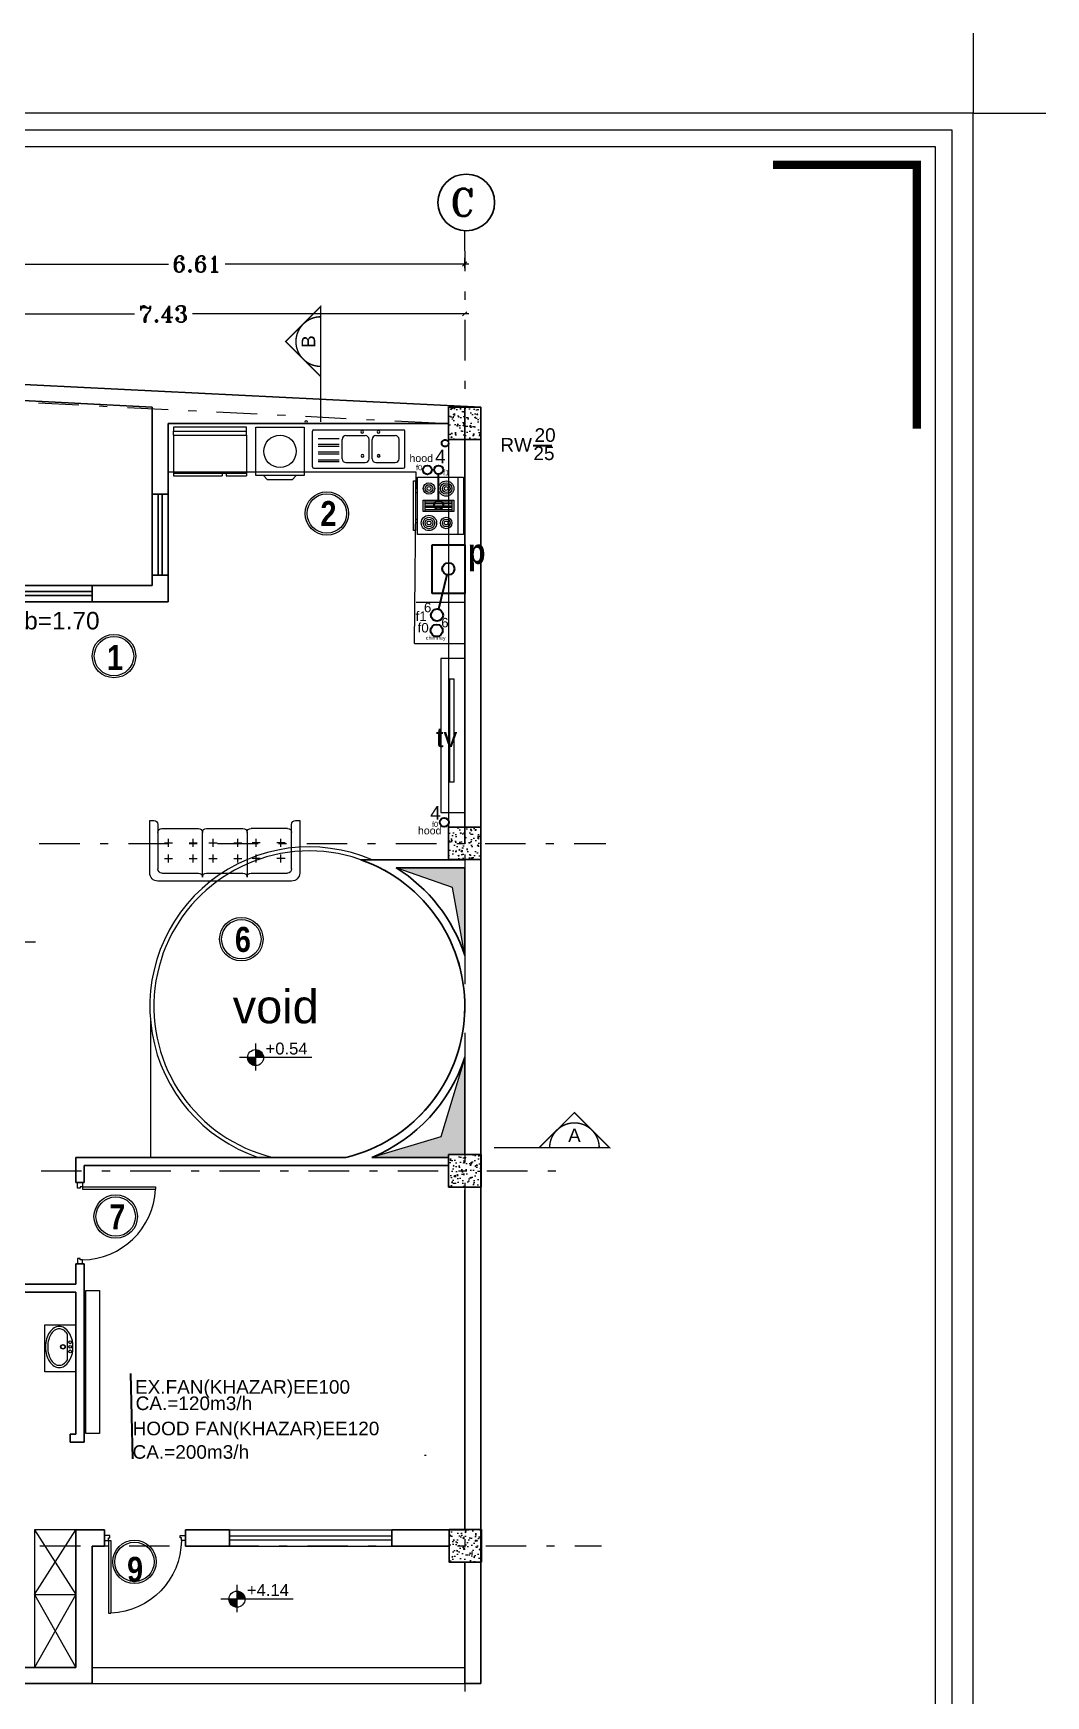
# Model space of a CAD drawing. Header units: inches. Extents: x 0 to 535, y -174 to 989.
# Drawn here: x 214.83 to 227.32, y -103.05 to -82.53 of the extents above; entities that cross this region are included whole.
import ezdxf
from ezdxf.enums import TextEntityAlignment as Align

# ---------------------------------------------------------------- set-up
doc = ezdxf.new("R2010")
doc.units = ezdxf.units.IN
doc.header["$MEASUREMENT"] = 0
doc.linetypes.add('DASHDOT', pattern=[1, 0.5, -0.25, 0, -0.25])
doc.linetypes.add('DASHDOT2', pattern=[0.5, 0.25, -0.125, 0, -0.125])
for name, color, linetype, lineweight in [('1', 1, 'Continuous', 9), ('AB', 1, 'DASHDOT2', 30), ('ax', 8, 'Continuous', 5), ('beton sabok', 9, 'Continuous', 5), ('dimension', 21, 'Continuous', 9), ('door', 1, 'Continuous', 5), ('font', 253, 'Continuous', 9), ('FUR', 252, 'Continuous', 5), ('Furniture', 175, 'Continuous', 5), ('HEATING', 1, 'Continuous', 30), ('kadr02$0$AEOCLG', 4, 'Continuous', 9), ('Kitchen', 7, 'Continuous', 5), ('w.c', 7, 'Continuous', 5), ('wall', 51, 'Continuous', 25), ('window', 152, 'Continuous', 5)]:
    doc.layers.add(name, color=color, linetype=linetype, lineweight=lineweight)
doc.layers.add('nazok kari', color=43, linetype='Continuous')
doc.layers.add('Section', color=3, linetype='Continuous')
doc.styles.add('amir text b', font='swisscbo.ttf')
doc.styles.add('arial', font='arial.ttf')
doc.styles.add('ROMANT', font='romant')
doc.styles.get("Standard").update_dxf_attribs({"font": 'arial.ttf'})
doc.dimstyles.new('STANDARD$0', dxfattribs={"dimtxt": 0.2, "dimasz": 0.05, "dimexe": 0.05, "dimexo": 0.05, "dimgap": 0.05, "dimtad": 0, "dimzin": 0, "dimdsep": 46, "dimtxsty": 'ROMANT', "dimblk": 'OBLIQUE', "dimcen": 0, "dimdle": 0.05, "dimclrd": 256, "dimclre": 256, "dimclrt": 256, "dimadec": 0, "dimazin": 0, "dimtfac": 1, "dimtix": 1, "dimtofl": 0, "dimtmove": 1, "dimatfit": 3, "dimldrblk": 'OBLIQUE', "dimfxl": 1, "dimtolj": 1, "dimtzin": 0, "dimlwd": -1, "dimlwe": -1, "dimarcsym": 1})

# ---------------------------------------------------------------- blocks, each defined once
blk = doc.blocks.new('sofa25')
at = {"layer": 'Furniture'}
for p, q in [((0.825, 0.65), (-0.825, 0.65)), ((-0.925, 0.55), (-0.925, -0.1)), ((-0.825, -0.05), (-0.825, 0.5)), ((-0.775, 0.55), (-0.325, 0.55)), ((-0.694, 0.421), (-0.694, 0.322)), ((-0.389, 0.421), (-0.389, 0.322)), ((-0.275, 0.6), (-0.275, 0.05)), ((-0.225, 0.55), (0.225, 0.55)), ((-0.144, 0.421), (-0.144, 0.322)), ((0.161, 0.421), (0.161, 0.322)), ((0.275, 0.05), (0.275, 0.6)), ((0.325, 0.55), (0.775, 0.55)), ((0.389, 0.421), (0.389, 0.322)), ((0.694, 0.421), (0.694, 0.322)), ((0.825, 0.5), (0.825, -0.05)), ((0.925, -0.1), (0.925, 0.55)), ((-0.744, 0.372), (-0.644, 0.372)), ((-0.694, 0.226), (-0.694, 0.127)), ((-0.438, 0.372), (-0.339, 0.372)), ((-0.389, 0.226), (-0.389, 0.127)), ((-0.194, 0.372), (-0.094, 0.372)), ((-0.144, 0.226), (-0.144, 0.127)), ((0.112, 0.372), (0.211, 0.372)), ((0.161, 0.226), (0.161, 0.127)), ((0.438, 0.372), (0.339, 0.372)), ((0.389, 0.226), (0.389, 0.127)), ((0.744, 0.372), (0.644, 0.372)), ((0.694, 0.226), (0.694, 0.127)), ((-0.775, 0), (-0.325, 0)), ((-0.744, 0.176), (-0.644, 0.176)), ((-0.438, 0.176), (-0.339, 0.176)), ((-0.225, 0), (0.225, 0)), ((-0.194, 0.176), (-0.094, 0.176)), ((0.112, 0.176), (0.211, 0.176)), ((0.775, 0), (0.325, 0)), ((0.438, 0.176), (0.339, 0.176)), ((0.744, 0.176), (0.644, 0.176)), ((-0.925, -0.1), (-0.875, -0.1)), ((0.875, -0.1), (0.925, -0.1))]:
    blk.add_line(p, q, dxfattribs=at)
for centre, radius, start, end in [((-0.825, 0.55), 0.1, 90, 180), ((0.825, 0.55), 0.1, 0, 90), ((-0.775, 0.5), 0.05, 90, 180), ((-0.325, 0.6), 0.05, 270, 0), ((-0.225, 0.6), 0.05, 180, 270), ((0.225, 0.6), 0.05, 270, 0), ((0.325, 0.6), 0.05, 180, 270), ((0.775, 0.5), 0.05, 0, 90), ((-0.775, 0.05), 0.05, 180, 270), ((-0.325, 0.05), 0.05, 270, 0), ((-0.225, 0.05), 0.05, 180, 270), ((0.225, 0.05), 0.05, 270, 0), ((0.325, 0.05), 0.05, 180, 270), ((0.775, 0.05), 0.05, 270, 0), ((-0.875, -0.05), 0.05, 270, 0), ((0.875, -0.05), 0.05, 180, 270)]:
    blk.add_arc(centre, radius, start, end, dxfattribs=at)
blk = doc.blocks.new('ref12')
at = {"layer": 'Kitchen'}
for p, q in [((0, 0), (-0.9, 0)), ((-0.9, 0), (-0.9, -0.05)), ((0, -0.05), (0, 0)), ((-0.9, -0.05), (0, -0.05)), ((-0.9, -0.1), (-0.9, -0.05)), ((-0.9, -0.1), (-0.9, -0.6)), ((-0.9, -0.1), (0, -0.1)), ((0, -0.1), (0, -0.05)), ((0, -0.1), (0, -0.6)), ((-0.9, -0.57), (0, -0.57)), ((-0.9, -0.6), (-0.3, -0.6)), ((-0.3, -0.57), (-0.3, -0.6)), ((-0.25, -0.57), (-0.25, -0.6)), ((-0.25, -0.6), (0, -0.6))]:
    blk.add_line(p, q, dxfattribs=at)
blk = doc.blocks.new('co17')
at = {"layer": 'Kitchen'}
for p, q in [((-0.75, -0.075), (0, -0.075)), ((-0.45, -0.15), (-0.3, -0.15)), ((-0.425, -0.5), (-0.425, -0.15)), ((-0.4, -0.15), (-0.4, -0.5)), ((-0.375, -0.5), (-0.375, -0.15)), ((-0.35, -0.15), (-0.35, -0.5)), ((-0.325, -0.5), (-0.325, -0.15)), ((-0.6, -0.6), (-0.6, -0.625)), ((-0.55, -0.625), (-0.55, -0.6)), ((-0.3, -0.5), (-0.45, -0.5)), ((-0.2, -0.625), (-0.2, -0.6)), ((-0.15, -0.6), (-0.15, -0.625))]:
    blk.add_line(p, q, dxfattribs=at)
for points in [[(-0.75, -0.6), (-0.75, 0), (0, 0), (0, -0.6)], [(-0.45, -0.525), (-0.45, -0.125), (-0.3, -0.125), (-0.3, -0.525)], [(-0.7, -0.65), (-0.7, -0.625), (-0.05, -0.625), (-0.05, -0.65)]]:
    blk.add_lwpolyline(points, close=True, dxfattribs=at)
for centre, radius in [((-0.6, -0.225), 0.1), ((-0.6, -0.225), 0.075), ((-0.6, -0.225), 0.05), ((-0.6, -0.225), 0.025), ((-0.15, -0.225), 0.075), ((-0.15, -0.225), 0.05), ((-0.15, -0.225), 0.025), ((-0.6, -0.45), 0.075), ((-0.6, -0.45), 0.05), ((-0.6, -0.45), 0.025), ((-0.15, -0.45), 0.1), ((-0.15, -0.45), 0.075), ((-0.15, -0.45), 0.05), ((-0.15, -0.45), 0.025)]:
    blk.add_circle(centre, radius, dxfattribs=at)
blk = doc.blocks.new('WD_WIN4')
for p, q in [((-0.5, 0.5), (0.5, 0.5)), ((-0.5, 0.12), (0.5, 0.12)), ((-0.5, -0.12), (0.5, -0.12)), ((-0.5, -0.5), (0.5, -0.5))]:
    blk.add_line(p, q)
blk = doc.blocks.new('DR_D01')
for p, q in [((-0.45, 0.93), (-0.42, 0.93)), ((-0.45, 0.03), (-0.45, 0.93)), ((-0.42, 0.03), (-0.42, 0.93)), ((-0.5, 0.03), (-0.42, 0.03)), ((-0.5, 0.03), (-0.5, -0.03)), ((-0.45, 0.03), (-0.45, 0)), ((-0.45, 0), (-0.435, 0)), ((-0.435, 0), (-0.435, -0.03)), ((0.435, 0), (0.435, -0.03)), ((0.45, 0), (0.435, 0)), ((0.45, 0.03), (0.45, 0)), ((0.5, 0.03), (0.45, 0.03)), ((0.5, -0.03), (0.5, 0.03)), ((-0.435, -0.03), (-0.5, -0.03)), ((0.435, -0.03), (0.5, -0.03))]:
    blk.add_line(p, q)
blk.add_arc((-0.46, 0.021), 0.91, 0.5915, 87.4664)
blk = doc.blocks.new('beton')
at = {"layer": 'beton sabok'}
h = blk.add_hatch(dxfattribs=at)
h.set_pattern_fill('AR-CONC', color=256, scale=0.022857, angle=45)
h.set_pattern_definition([(95, (46.01481, 18.04323), (0.126069028, 0.105784475), [0.017142857, -0.18857143]), (40, (46.01481, 18.04323), (-0.14399821, 0.099147006), [0.013714286, -0.150857143]), (145.451444, (46.02532, 18.05205), (-0.01792918, 0.20493148), [0.014569187, -0.160261054]), (91.1842, (45.98248, 18.07555), (0.1992442, 0.14574029), [0.02571429, -0.28285714]), (141.635635, (45.9991, 18.0877), (-0.00637716, 0.30850552), [0.02185379, -0.24039172]), (36.184164, (45.98248, 18.07555), (-0.00637716, 0.30850552), [0.02057143, -0.22628571]), (66, (46.00673, 18.08364), (0.161547788, 0.03140171), [0.017142857, -0.18857143]), (11, (46.00673, 18.08364), (-0.07787625, 0.156527642), [0.013714286, -0.150857143]), (116.451445, (46.02019, 18.08625), (0.083671537, 0.18792935), [0.014569186, -0.160261054]), (82.5, (46.01481, 18.04323), (-0.0518384424, 0.055769101), [0, -0.149028571, 0, -0.153142857, 0, -0.151428571]), (52.5, (46.01481, 18.04323), (-0.021228101, 0.106265017), [0, -0.087314286, 0, -0.1456, 0, -0.057714286]), (12.5, (45.97877, 18.00719), (0.0899241525, 0.082633317), [0, -0.057142857, 0, -0.178285714, 0, -0.236571429]), (2.5, (45.9626, 17.99103), (0.07807771, 0.110436527), [0, -0.074285714, 0, -0.1184, 0, -0.168])])
h.paths.add_polyline_path([(326.844, 567.847), (327.244, 567.847), (327.244, 568.247), (326.844, 568.247)])
at = {"layer": 'wall'}
blk.add_lwpolyline([(327.244, 568.247), (327.244, 567.847), (326.844, 567.847), (326.844, 568.247)], close=True, dxfattribs=at)
blk = doc.blocks.new('_Oblique')
at = {"color": 0, "linetype": 'ByBlock', "lineweight": -2}
blk.add_line((-0.5, -0.5), (0.5, 0.5), dxfattribs=at)
blk = doc.blocks.new('*D167')
at = {"layer": 'Defpoints', "color": 0, "transparency": 16777216}
for p in [(32.954, 38.09), (32.763, 32.316), (32.926, 32.316)]:
    blk.add_point(p, dxfattribs=at)
at = {"layer": 'dimension', "transparency": 16777216}
for p, q in [((32.904, 38.09), (32.713, 38.09)), ((32.763, 38.14), (32.763, 35.563)), ((32.763, 32.266), (32.763, 34.844)), ((32.876, 32.316), (32.713, 32.316))]:
    blk.add_line(p, q, dxfattribs=at)
at = {"layer": 'dimension', "transparency": 16777216, "xscale": 0.05, "yscale": 0.05, "zscale": 0.05}
for p, rotation in [((32.763, 38.09), 90), ((32.763, 32.316), 270)]:
    blk.add_blockref('_Oblique', p, dxfattribs=dict(at, rotation=rotation))
at = {"layer": 'dimension', "transparency": 16777216, "insert": (32.763, 35.203), "char_height": 0.2, "attachment_point": 5, "rotation": 90, "style": 'ROMANT'}
blk.add_mtext('\\A1;5.77', dxfattribs=at)
blk = doc.blocks.new('*D168')
at = {"layer": 'Defpoints', "color": 0, "transparency": 16777216}
for p in [(32.467, 32.316), (32.406, 28.274), (32.763, 28.274)]:
    blk.add_point(p, dxfattribs=at)
at = {"layer": 'dimension', "transparency": 16777216}
for p, q in [((32.517, 32.316), (32.813, 32.316)), ((32.763, 32.366), (32.763, 30.664)), ((32.763, 28.224), (32.763, 29.926)), ((32.456, 28.274), (32.813, 28.274))]:
    blk.add_line(p, q, dxfattribs=at)
at = {"layer": 'dimension', "transparency": 16777216, "xscale": 0.05, "yscale": 0.05, "zscale": 0.05}
for p, rotation in [((32.763, 32.316), 90), ((32.763, 28.274), 270)]:
    blk.add_blockref('_Oblique', p, dxfattribs=dict(at, rotation=rotation))
at = {"layer": 'dimension', "transparency": 16777216, "insert": (32.763, 30.295), "char_height": 0.2, "attachment_point": 5, "rotation": 90, "style": 'ROMANT'}
blk.add_mtext('\\A1;4.04', dxfattribs=at)
blk = doc.blocks.new('*D169')
at = {"layer": 'Defpoints', "color": 0, "transparency": 16777216}
for p in [(33.172, 28.274), (32.763, 23.647), (33.172, 23.647)]:
    blk.add_point(p, dxfattribs=at)
at = {"layer": 'dimension', "transparency": 16777216}
for p, q in [((32.763, 28.324), (32.763, 26.325)), ((33.122, 28.274), (32.713, 28.274)), ((32.763, 23.597), (32.763, 25.596)), ((33.122, 23.647), (32.713, 23.647))]:
    blk.add_line(p, q, dxfattribs=at)
at = {"layer": 'dimension', "transparency": 16777216, "xscale": 0.05, "yscale": 0.05, "zscale": 0.05}
for p, rotation in [((32.763, 28.274), 90), ((32.763, 23.647), 270)]:
    blk.add_blockref('_Oblique', p, dxfattribs=dict(at, rotation=rotation))
at = {"layer": 'dimension', "transparency": 16777216, "insert": (32.763, 25.961), "char_height": 0.2, "attachment_point": 5, "rotation": 90, "style": 'ROMANT'}
blk.add_mtext('\\A1;4.63', dxfattribs=at)
blk = doc.blocks.new('*D170')
at = {"layer": 'Defpoints', "color": 0, "transparency": 16777216}
for p in [(38.306, 39.468), (38.306, 39.468), (33.975, 39.392)]:
    blk.add_point(p, dxfattribs=at)
at = {"layer": 'dimension', "transparency": 16777216}
for p, q in [((33.925, 39.468), (35.777, 39.468)), ((33.975, 39.442), (33.975, 39.518)), ((38.356, 39.468), (36.505, 39.468))]:
    blk.add_line(p, q, dxfattribs=at)
at = {"layer": 'dimension', "transparency": 16777216, "xscale": 0.05, "yscale": 0.05, "zscale": 0.05, "rotation": 180}
blk.add_blockref('_Oblique', (33.975, 39.468), dxfattribs=at)
at = {"layer": 'dimension', "transparency": 16777216, "xscale": 0.05, "yscale": 0.05, "zscale": 0.05}
blk.add_blockref('_Oblique', (38.306, 39.468), dxfattribs=at)
at = {"layer": 'dimension', "transparency": 16777216, "insert": (36.141, 39.468), "char_height": 0.2, "attachment_point": 5, "style": 'ROMANT'}
blk.add_mtext('\\A1;4.33', dxfattribs=at)
blk = doc.blocks.new('*D171')
at = {"layer": 'Defpoints', "color": 0, "transparency": 16777216}
for p in [(44.912, 39.597), (44.912, 39.469), (38.306, 38.703)]:
    blk.add_point(p, dxfattribs=at)
at = {"layer": 'dimension', "transparency": 16777216}
for p, q in [((38.256, 39.469), (41.259, 39.469)), ((38.306, 38.753), (38.306, 39.519)), ((44.962, 39.469), (41.959, 39.469)), ((44.912, 39.547), (44.912, 39.419))]:
    blk.add_line(p, q, dxfattribs=at)
at = {"layer": 'dimension', "transparency": 16777216, "xscale": 0.05, "yscale": 0.05, "zscale": 0.05, "rotation": 180}
blk.add_blockref('_Oblique', (38.306, 39.469), dxfattribs=at)
at = {"layer": 'dimension', "transparency": 16777216, "xscale": 0.05, "yscale": 0.05, "zscale": 0.05}
blk.add_blockref('_Oblique', (44.912, 39.469), dxfattribs=at)
at = {"layer": 'dimension', "transparency": 16777216, "insert": (41.609, 39.469), "char_height": 0.2, "attachment_point": 5, "style": 'ROMANT'}
blk.add_mtext('\\A1;6.61', dxfattribs=at)
blk = doc.blocks.new('*D172')
at = {"layer": 'Defpoints', "color": 0, "transparency": 16777216}
for p in [(37.481, 38.853), (44.912, 38.853), (44.912, 38.853)]:
    blk.add_point(p, dxfattribs=at)
at = {"layer": 'dimension', "transparency": 16777216}
for p, q in [((37.431, 38.853), (40.837, 38.853)), ((44.962, 38.853), (41.556, 38.853))]:
    blk.add_line(p, q, dxfattribs=at)
at = {"layer": 'dimension', "transparency": 16777216, "xscale": 0.05, "yscale": 0.05, "zscale": 0.05, "rotation": 180}
blk.add_blockref('_Oblique', (37.481, 38.853), dxfattribs=at)
at = {"layer": 'dimension', "transparency": 16777216, "xscale": 0.05, "yscale": 0.05, "zscale": 0.05}
blk.add_blockref('_Oblique', (44.912, 38.853), dxfattribs=at)
at = {"layer": 'dimension', "transparency": 16777216, "insert": (41.196, 38.853), "char_height": 0.2, "attachment_point": 5, "style": 'ROMANT'}
blk.add_mtext('\\A1;7.43', dxfattribs=at)
blk = doc.blocks.new('wc011')
at = {"layer": 'w.c'}
for p, q in [((-1.038, -0.457), (-1.038, 0)), ((-1.038, 0), (-0.347, 0)), ((-0.347, 0), (-0.347, -0.457)), ((-0.523, -0.126), (-0.9, -0.126)), ((-0.347, -0.457), (-1.038, -0.457))]:
    blk.add_line(p, q, dxfattribs=at)
for centre, radius in [((-0.781, -0.085), 0.0209), ((-0.715, -0.192), 0.0338), ((-0.715, -0.192), 0.0285), ((-0.714, -0.085), 0.0209), ((-0.647, -0.085), 0.0209)]:
    blk.add_circle(centre, radius, dxfattribs=at)
for centre, radius, start, end in [((-0.875, -0.247), 0.139, 148.2866, 180), ((-0.797, -0.295), 0.231, 123.8347, 148.2866), ((-0.875, -0.247), 0.106, 148.2866, 180), ((-0.797, -0.295), 0.199, 121.3767, 148.2866), ((-0.746, -0.372), 0.323, 105.5176, 123.8347), ((-0.712, -0.493), 0.449, 90, 105.5176), ((-0.712, -0.493), 0.449, 74.4824, 90), ((-0.678, -0.372), 0.323, 56.1653, 74.4824), ((-0.627, -0.295), 0.199, 31.7134, 58.6233), ((-0.627, -0.295), 0.231, 31.7134, 56.1653), ((-0.548, -0.247), 0.106, 360, 31.7134), ((-0.548, -0.247), 0.139, 360, 31.7134), ((-0.875, -0.247), 0.139, 180, 211.7134), ((-0.797, -0.198), 0.231, 211.7134, 236.1653), ((-0.875, -0.247), 0.106, 180, 211.7134), ((-0.797, -0.198), 0.199, 211.7134, 236.1653), ((-0.746, -0.122), 0.323, 236.1653, 254.4824), ((-0.746, -0.122), 0.291, 236.1653, 254.4824), ((-0.712, 0), 0.449, 254.4824, 270), ((-0.712, 0), 0.417, 254.4824, 270), ((-0.712, 0), 0.417, 270, 285.5176), ((-0.712, 0), 0.449, 270, 285.5176), ((-0.678, -0.122), 0.291, 285.5176, 303.8347), ((-0.678, -0.122), 0.323, 285.5176, 303.8347), ((-0.627, -0.198), 0.199, 303.8347, 328.2866), ((-0.627, -0.198), 0.231, 303.8347, 328.2866), ((-0.548, -0.247), 0.106, 328.2866, 0), ((-0.548, -0.247), 0.139, 328.2866, 360)]:
    blk.add_arc(centre, radius, start, end, dxfattribs=at)
blk = doc.blocks.new('fgh')
at = {"layer": 'ax', "color": 67, "linetype": 'DASHDOT', "true_color": 0x727430}
for p, q in [((33.955, 39.879), (34.66, 22.701)), ((37.48, 39.879), (37.486, 31.832)), ((38.306, 39.881), (38.311, 21.997)), ((44.912, 39.879), (44.916, 21.85)), ((31.964, 38.14), (44.712, 37.501)), ((31.964, 32.316), (46.654, 32.316)), ((31.987, 28.274), (46.207, 28.274)), ((31.972, 23.647), (46.6, 23.647))]:
    blk.add_line(p, q, dxfattribs=at)
at = {"layer": 'dimension', "lineweight": -3}
for centre in [(33.974, 40.229), (37.418, 40.227), (38.343, 40.229), (44.932, 40.229), (31.615, 38.161), (31.614, 32.272), (31.628, 28.308), (31.625, 23.715)]:
    blk.add_circle(centre, 0.35, dxfattribs=at)
at = {"xscale": -1}
for p in [(361.082, -530.002), (364.525, -530.173), (371.957, -530.545), (361.334, -535.73), (365.352, -535.731), (371.957, -535.729), (361.503, -539.773), (365.353, -539.773), (371.958, -539.771), (361.709, -544.399), (365.361, -544.4), (371.963, -544.4)]:
    blk.add_blockref('beton', p, dxfattribs=at)
at = {"layer": 'dimension', "lineweight": -3, "style": 'ROMANT'}
for s, p in [('A', (33.82, 40.099)), ('B', (37.247, 40.054)), ('B', (38.173, 40.056)), ('C', (44.735, 40.062)), ('1', (31.466, 38.025)), ('2', (31.466, 32.136)), ('3', (31.48, 28.172)), ('4', (31.476, 23.579))]:
    blk.add_text(s, height=0.334, dxfattribs=at).set_placement(p)
at = {"layer": 'dimension'}
blk.add_text('/', height=0.139, dxfattribs=at).set_placement((37.508, 40.401))
for base, p1, p2, picture, middle in [((38.306, 39.468), (33.975, 39.392), (38.306, 39.468), '*D170', (36.141, 39.468)), ((44.912, 39.469), (38.306, 38.703), (44.912, 39.597), '*D171', (41.609, 39.469)), ((44.912, 38.853), (37.481, 38.853), (44.912, 38.853), '*D172', (41.196, 38.853))]:
    dim = blk.add_linear_dim(base=base, p1=p1, p2=p2, dimstyle='STANDARD$0', dxfattribs=at)
    dim.commit()
    dim.dimension.update_dxf_attribs({"geometry": picture, "text_midpoint": middle})
for base, p1, p2, picture, middle in [((32.763, 32.316), (32.954, 38.09), (32.926, 32.316), '*D167', (32.763, 35.203)), ((32.763, 28.274), (32.467, 32.316), (32.406, 28.274), '*D168', (32.763, 30.295)), ((32.763, 23.647), (33.172, 28.274), (33.172, 23.647), '*D169', (32.763, 25.961))]:
    dim = blk.add_linear_dim(base=base, p1=p1, p2=p2, angle=90, dimstyle='STANDARD$0', dxfattribs=at)
    dim.commit()
    dim.dimension.update_dxf_attribs({"geometry": picture, "text_midpoint": middle})

msp = doc.modelspace()

# ---------------------------------------------------------------- hatches: boundary and pattern name
at = {"layer": '1'}
h = msp.add_hatch(color=256, dxfattribs=at)
h.dxf.hatch_style = 1
h.paths.add_polyline_path([(220.157, -92.836), (219.312, -92.836), (220.007, -93.078), (220.157, -93.913)])
h = msp.add_hatch(color=256, dxfattribs=at)
h.dxf.hatch_style = 1
h.paths.add_polyline_path([(220.157, -95.177), (219.863, -96.157), (219.012, -96.409), (219.958, -96.409), (219.958, -96.376), (220.157, -96.376)])
at = {"layer": 'font'}
h = msp.add_hatch(color=256, dxfattribs=at)
h.dxf.hatch_style = 1
h.paths.add_polyline_path([(217.676, -95.176, 0.413571), (217.575, -95.079), (217.575, -95.176)])
h.paths.add_polyline_path([(217.575, -95.277), (217.575, -95.176), (217.478, -95.176, 0.004741), (217.478, -95.178, 0.409311)])
h = msp.add_hatch(color=256, dxfattribs=at)
h.dxf.hatch_style = 1
h.paths.add_polyline_path([(217.446, -101.861, 0.413571), (217.346, -101.764), (217.346, -101.861)])
h.paths.add_polyline_path([(217.346, -101.961), (217.346, -101.861), (217.249, -101.861, 0.004741), (217.249, -101.862, 0.409311)])

# ---------------------------------------------------------------- linework, layer by layer
for p, q in [((216.3, -89.221), (216.3, -88.221)), ((216.376, -89.221), (216.376, -88.221)), ((216.424, -89.221), (216.424, -88.221)), ((216.5, -89.221), (216.5, -88.221)), ((214.561, -89.35), (215.561, -89.35)), ((214.561, -89.426), (215.561, -89.426)), ((214.561, -89.474), (215.561, -89.474)), ((214.561, -89.55), (215.561, -89.55))]:
    msp.add_line(p, q)
at = {"layer": '1'}
for p, q in [((220.007, -93.078), (219.312, -92.836)), ((220.157, -93.913), (220.007, -93.078)), ((220.157, -95.177), (219.863, -96.157)), ((219.863, -96.157), (219.012, -96.409))]:
    msp.add_line(p, q, dxfattribs=at)
for points in [[(213.463, -112.908), (226.171, -112.908), (226.171, -83.731), (205.726, -83.731), (205.726, -112.908), (213.463, -112.908)], [(225.965, -111.197), (225.965, -83.936), (205.932, -83.936), (205.932, -111.197)]]:
    msp.add_lwpolyline(points, dxfattribs=at)
at = {"layer": 'AB', "color": 7, "linetype": 'Continuous', "lineweight": 20}
msp.add_line((219.958, -87.55), (219.958, -92.334), dxfattribs=at)
at = {"layer": 'AB', "color": 1, "linetype": 'DASHDOT2', "lineweight": 30}
msp.add_line((221.001, -87.62), (221.23, -87.62), dxfattribs=at)
msp.add_circle((219.915, -87.594), 0.0424, dxfattribs=at)
at = {"layer": 'dimension', "color": 1, "linetype": 'Continuous', "lineweight": 30}
for p, q in [((219.757, -89.447), (219.757, -88.847)), ((219.757, -88.847), (220.157, -88.847)), ((220.157, -88.847), (220.157, -89.447)), ((220.157, -89.447), (219.757, -89.447))]:
    msp.add_line(p, q, dxfattribs=at)
at = {"layer": 'dimension', "const_width": 0.103}
msp.add_lwpolyline([(223.959, -84.157), (225.736, -84.157), (225.736, -87.414)], dxfattribs=at)
at = {"layer": 'door'}
for p, q in [((219.557, -87.95), (216.5, -87.95)), ((219.536, -90.068), (219.557, -87.95)), ((219.557, -89.554), (220.157, -89.554)), ((219.536, -90.068), (220.152, -90.068)), ((219.957, -92.736), (220.158, -92.736)), ((216.28, -94.711), (216.28, -96.409)), ((214.851, -101.006), (214.851, -102.704)), ((215.361, -101.006), (214.851, -101.006)), ((214.851, -101.805), (215.361, -101.006)), ((214.851, -101.006), (215.361, -101.805)), ((214.851, -101.805), (215.361, -101.805)), ((215.361, -101.805), (214.851, -102.704)), ((214.851, -101.805), (215.361, -102.704)), ((215.561, -102.704), (220.157, -102.704)), ((215.561, -102.904), (220.157, -102.904))]:
    msp.add_line(p, q, dxfattribs=at)
for radius, start, end in [(1.968, 66.8559, 251.3305), (1.918, 283.5706, 256.4294)]:
    msp.add_arc((218.24, -94.545), radius, start, end, dxfattribs=at)
at = {"layer": 'font'}
for p, q in [((214.86, -93.751), (213.966, -93.751)), ((217.577, -95.002), (217.577, -95.337)), ((218.272, -95.176), (217.378, -95.176)), ((217.347, -101.687), (217.347, -102.021)), ((218.042, -101.861), (217.149, -101.861))]:
    msp.add_line(p, q, dxfattribs=at)
for centre, radius in [((218.456, -88.461), 0.268), ((218.456, -88.461), 0.243), ((215.83, -90.221), 0.268), ((215.83, -90.221), 0.243), ((217.401, -93.716), 0.268), ((217.401, -93.716), 0.243), ((217.577, -95.178), 0.0988), ((215.851, -97.14), 0.268), ((215.851, -97.14), 0.243), ((216.082, -101.401), 0.268), ((216.082, -101.401), 0.243), ((217.347, -101.862), 0.0988)]:
    msp.add_circle(centre, radius, dxfattribs=at)
at = {"layer": 'FUR', "color": 7}
for p, q in [((218.278, -87.884), (218.278, -87.447)), ((218.297, -87.428), (219.399, -87.428)), ((218.349, -87.535), (218.606, -87.535)), ((218.349, -87.607), (218.606, -87.607)), ((218.644, -87.785), (218.644, -87.547)), ((218.691, -87.5), (218.929, -87.5)), ((218.976, -87.785), (218.976, -87.547)), ((219.014, -87.785), (219.014, -87.547)), ((219.062, -87.5), (219.299, -87.5)), ((219.347, -87.785), (219.347, -87.547)), ((219.418, -87.884), (219.418, -87.447)), ((218.349, -87.63), (218.606, -87.63)), ((218.349, -87.702), (218.606, -87.702)), ((218.349, -87.725), (218.606, -87.725)), ((218.349, -87.797), (218.606, -87.797)), ((218.349, -87.82), (218.606, -87.82)), ((218.297, -87.903), (219.399, -87.903)), ((218.691, -87.832), (218.929, -87.832)), ((219.062, -87.832), (219.299, -87.832))]:
    msp.add_line(p, q, dxfattribs=at)
for centre, radius, start, end in [((218.202, -87.333), 0.0166, 0, 180), ((218.202, -87.333), 0.0166, 180, 0), ((218.297, -87.447), 0.019, 90, 180), ((218.691, -87.547), 0.0475, 90, 180), ((218.892, -87.454), 0.0166, 0, 180), ((218.892, -87.454), 0.0166, 180, 0), ((218.929, -87.547), 0.0475, 0, 90), ((219.062, -87.547), 0.0475, 90, 180), ((219.092, -87.454), 0.0166, 0, 180), ((219.092, -87.454), 0.0166, 180, 0), ((219.299, -87.547), 0.0475, 0, 90), ((219.399, -87.447), 0.019, 0, 90), ((218.691, -87.785), 0.0475, 180, 270), ((218.895, -87.751), 0.0166, 0, 180), ((218.895, -87.751), 0.0166, 180, 0), ((218.929, -87.785), 0.0475, 270, 0), ((219.062, -87.785), 0.0475, 180, 270), ((219.095, -87.751), 0.0166, 0, 180), ((219.095, -87.751), 0.0166, 180, 0), ((219.299, -87.785), 0.0475, 270, 0), ((218.297, -87.884), 0.019, 180, 270), ((219.399, -87.884), 0.019, 270, 0)]:
    msp.add_arc(centre, radius, start, end, dxfattribs=at)
at = {"layer": 'Furniture', "color": 7}
for p, q in [((217.578, -87.394), (218.178, -87.394)), ((217.578, -87.994), (217.578, -87.394)), ((217.578, -87.994), (217.578, -87.394)), ((217.578, -87.394), (218.178, -87.394)), ((218.178, -87.394), (218.178, -87.994)), ((218.178, -87.394), (218.178, -87.994)), ((218.178, -87.994), (217.578, -87.994)), ((218.178, -87.994), (217.578, -87.994)), ((217.723, -88.044), (217.673, -87.994)), ((217.723, -88.044), (217.673, -87.994)), ((218.078, -87.994), (218.028, -88.044)), ((218.078, -87.994), (218.028, -88.044)), ((218.028, -88.044), (217.723, -88.044)), ((218.028, -88.044), (217.723, -88.044)), ((219.66, -100.085), (219.68, -100.085))]:
    msp.add_line(p, q, dxfattribs=at)
at = {"layer": 'Furniture'}
for points in [[(219.864, -92.15), (220.157, -92.15), (220.157, -90.252), (219.864, -90.252)], [(219.97, -91.772), (220.025, -91.772), (220.025, -90.507), (219.97, -90.507)], [(215.484, -98.051), (215.653, -98.051), (215.653, -99.819), (215.484, -99.819)]]:
    msp.add_lwpolyline(points, close=True, dxfattribs=at)
at = {"layer": 'Furniture', "color": 7}
msp.add_circle((217.878, -87.694), 0.2, dxfattribs=at)
msp.add_circle((217.878, -87.694), 0.2, dxfattribs=at)
at = {"layer": 'HEATING', "color": 1, "linetype": 'Continuous', "lineweight": 30}
for p, q in [((219.834, -88.303), (219.834, -87.977)), ((219.937, -89.217), (219.833, -89.642)), ((216.034, -99.075), (216.059, -100.129))]:
    msp.add_line(p, q, dxfattribs=at)
for centre, radius in [((219.696, -87.923), 0.055), ((219.834, -87.922), 0.055), ((219.834, -88.358), 0.055), ((219.955, -89.144), 0.075), ((219.815, -89.715), 0.075), ((219.811, -89.905), 0.075), ((219.904, -92.274), 0.055)]:
    msp.add_circle(centre, radius, dxfattribs=at)
at = {"layer": 'kadr02$0$AEOCLG'}
msp.add_lwpolyline([(226.43, -82.534), (226.43, -83.522), (227.324, -83.522)], dxfattribs=at)
msp.add_lwpolyline([(226.43, -83.522), (205.43, -83.522), (205.43, -113.222), (226.43, -113.222)], close=True, dxfattribs=at)
at = {"layer": 'Section', "color": 251, "const_width": 0.0173}
for points in [[(218.381, -86.773), (218.381, -85.906), (217.948, -86.339)], [(221.077, -96.289), (221.943, -96.289), (221.51, -95.856)]]:
    msp.add_lwpolyline(points, close=True, dxfattribs=at)
for points in [[(218.381, -86.646, -1), (218.381, -86.033, -1)], [(221.204, -96.289, -1), (221.816, -96.289, -1)]]:
    msp.add_lwpolyline(points, format="xyb", dxfattribs=at)
for points in [[(218.381, -86.747), (218.381, -87.33)], [(221.102, -96.289), (220.519, -96.289)]]:
    msp.add_lwpolyline(points, dxfattribs=at)
at = {"layer": 'wall'}
for p, q in [((220.357, -87.15), (209.06, -86.584)), ((216.3, -87.147), (213.3, -86.997)), ((216.3, -88.221), (216.3, -87.147)), ((220.157, -92.536), (220.157, -87.15)), ((220.357, -102.904), (220.357, -87.15)), ((219.957, -87.35), (216.5, -87.35)), ((216.5, -88.221), (216.5, -87.35)), ((220.157, -87.35), (220.157, -87.35)), ((220.157, -92.336), (220.157, -87.55)), ((216.3, -88.221), (216.5, -88.221)), ((216.3, -89.35), (216.3, -89.221)), ((216.3, -89.221), (216.5, -89.221)), ((216.5, -89.55), (216.5, -89.221)), ((215.561, -89.35), (216.3, -89.35)), ((215.561, -89.35), (215.561, -89.55)), ((215.561, -89.55), (216.5, -89.55)), ((218.876, -92.736), (219.957, -92.736)), ((219.312, -92.836), (220.157, -92.836)), ((220.157, -93.913), (220.157, -92.836)), ((220.157, -94.619), (220.157, -94.47)), ((220.157, -94.619), (220.157, -94.47)), ((220.157, -96.376), (220.157, -95.177)), ((215.361, -96.718), (215.361, -96.409)), ((215.361, -96.409), (218.69, -96.409)), ((215.461, -96.409), (218.69, -96.409)), ((219.012, -96.409), (219.957, -96.409)), ((215.461, -96.718), (215.461, -96.509)), ((215.461, -96.509), (219.957, -96.509)), ((215.461, -96.718), (215.361, -96.718)), ((215.361, -97.972), (215.361, -97.723)), ((215.461, -97.723), (215.361, -97.723)), ((215.461, -99.926), (215.461, -97.723)), ((213.061, -98.072), (215.361, -98.072)), ((213.454, -97.972), (215.361, -97.972)), ((215.361, -99.826), (215.361, -98.072)), ((215.291, -99.826), (215.361, -99.826)), ((215.291, -99.826), (215.291, -99.926)), ((215.291, -99.926), (215.461, -99.926)), ((215.361, -101.006), (215.712, -101.006)), ((215.361, -101.006), (215.361, -102.704)), ((215.712, -101.206), (215.712, -101.006)), ((216.712, -101.006), (217.256, -101.006)), ((216.712, -101.206), (216.712, -101.006)), ((217.256, -101.206), (217.256, -101.006)), ((219.256, -101.006), (220.157, -101.006)), ((219.256, -101.206), (219.256, -101.006)), ((215.561, -101.206), (215.712, -101.206)), ((215.561, -101.206), (215.561, -102.904)), ((216.712, -101.206), (217.256, -101.206)), ((219.256, -101.206), (219.957, -101.206)), ((220.157, -102.904), (220.157, -101.404)), ((213.061, -102.704), (215.361, -102.704)), ((212.031, -102.904), (215.561, -102.904)), ((220.357, -102.904), (220.157, -102.904))]:
    msp.add_line(p, q, dxfattribs=at)
at = {"layer": 'wall', "color": 7}
msp.add_line((220.157, -101.006), (220.157, -96.809), dxfattribs=at)
at = {"layer": 'wall'}
for radius, start, end in [(1.918, 283.5706, 70.6468), (2.018, 18.1284, 57.9053), (2.018, 292.4964, 341.8952)]:
    msp.add_arc((218.24, -94.545), radius, start, end, dxfattribs=at)

# ---------------------------------------------------------------- block references
at = {"layer": 'door', "color": 7}
msp.add_blockref('fgh', (175.244, -124.851), dxfattribs=at)
at = {"layer": 'Furniture'}
msp.add_blockref('ref12', (217.465, -87.395), dxfattribs=at)
at = {"layer": 'Furniture', "xscale": 0.9448818897635647, "yscale": 0.9448818897635647, "zscale": 0.9448818897635647, "rotation": 270}
msp.add_blockref('co17', (220.141, -88.72), dxfattribs=at)
at = {"layer": 'Furniture', "xscale": -1, "rotation": 180}
msp.add_blockref('sofa25', (217.196, -92.349), dxfattribs=at)
at = {"layer": 'w.c', "xscale": 0.8366708341787149, "yscale": 0.8366708341787149, "zscale": 0.8366708341787149, "rotation": 270}
msp.add_blockref('wc011', (215.361, -99.345), dxfattribs=at)
at = {"layer": 'window', "rotation": 270}
msp.add_blockref('DR_D01', (215.411, -97.223), dxfattribs=at)
at = {"layer": 'window', "xscale": -1, "rotation": 180}
msp.add_blockref('DR_D01', (216.212, -101.106), dxfattribs=at)
at = {"layer": 'window', "xscale": -2, "yscale": 0.2, "zscale": 2, "rotation": 180}
msp.add_blockref('WD_WIN4', (218.256, -101.106), dxfattribs=at)

# ---------------------------------------------------------------- texts
msp.add_text('void', height=0.4138).set_placement((217.295, -94.754))
at = {"layer": 'font', "color": 1}
for s, height, p in [('20', 0.1676, (221.018, -87.577)), ('RW', 0.1676, (220.596, -87.697)), ('hood', 0.0938, (219.475, -87.826)), ('4', 0.168, (219.791, -87.843)), ('25', 0.1676, (221.004, -87.802)), ('f0', 0.0657, (219.555, -87.927)), ('f1', 0.0657, (219.89, -87.99)), ('f1', 0.1173, (219.551, -89.788)), ('6', 0.117, (219.654, -89.68)), ('f0', 0.1173, (219.576, -89.93)), ('f0', 0.1173, (219.576, -89.93)), ('6', 0.117, (219.867, -89.867)), ('chimney', 0.0469, (219.677, -90.02)), ('4', 0.168, (219.731, -92.24)), ('hood', 0.0938, (219.579, -92.422)), ('f0', 0.0657, (219.752, -92.332)), ('EX.FAN(KHAZAR)EE100', 0.16756, (216.089, -99.326)), ('CA.=120m3/h', 0.16756, (216.097, -99.528)), ('HOOD FAN(KHAZAR)EE120', 0.16756, (216.06, -99.839)), ('CA.=200m3/h', 0.16756, (216.059, -100.129))]:
    msp.add_text(s, height=height, dxfattribs=at).set_placement(p)
at = {"layer": 'font'}
for s, p in [('+0.54', (217.7, -95.139)), ('+4.14', (217.47, -101.823))]:
    msp.add_text(s, height=0.1466, dxfattribs=at).set_placement(p)
at = {"layer": 'font', "char_height": 0.309, "attachment_point": 1, "style": 'amir text b'}
for s, insert in [('2', (218.377, -88.308)), ('1', (215.744, -90.086)), ('6', (217.322, -93.564)), ('7', (215.772, -96.987)), ('9', (215.992, -101.34))]:
    msp.add_mtext_dynamic_manual_height_columns(s, width=0.24694, gutter_width=1.031, heights=[0], dxfattribs=dict(at, insert=insert))
at = {"layer": 'font', "color": 1, "insert": (220.196, -88.775), "char_height": 0.309, "attachment_point": 1, "style": 'amir text b'}
msp.add_mtext_dynamic_manual_height_columns('p', width=0.24694, gutter_width=1.031, heights=[0], dxfattribs=at)
at = {"layer": 'Furniture'}
msp.add_text('tv', height=0.2425, rotation=360, dxfattribs=at).set_placement((219.801, -91.345))
at = {"layer": 'nazok kari'}
msp.add_text('okb=1.70', height=0.2157, dxfattribs=at).set_placement((214.404, -89.892))
at = {"layer": 'Section', "style": 'arial', "flags": 4}
msp.add_attdef('B', text='A', height=0.167, rotation=90, dxfattribs=at).set_placement((218.229, -86.339), align=Align.MIDDLE)
msp.add_attdef('A', text='A', height=0.167, dxfattribs=at).set_placement((221.51, -96.137), align=Align.MIDDLE)

doc.saveas('drawing.dxf')
